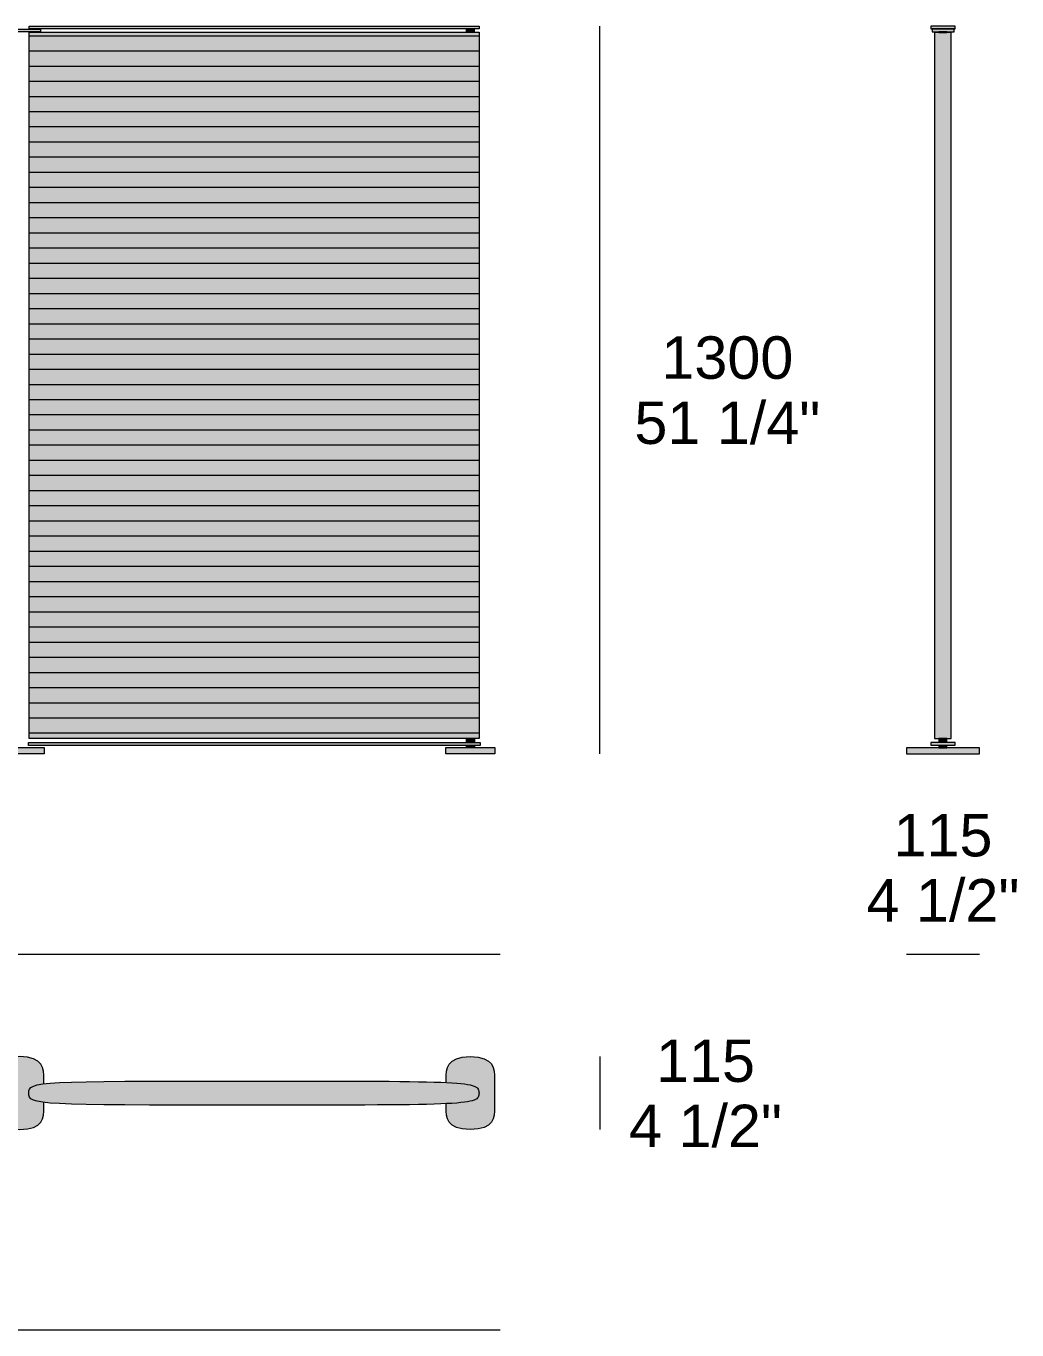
# Model space of a CAD drawing. Header units: millimetres. Extents: x -23380 to 52531, y -5628 to 1041.
# Drawn here: x -16427 to -14793, y -1709 to 441 of the extents above; entities that cross this region are included whole.
import ezdxf

# ---------------------------------------------------------------- set-up
doc = ezdxf.new("R2010")
doc.units = ezdxf.units.MM
for name, color, linetype, lineweight in [('dimensions', 7, 'Continuous', 5), ('drawing', 7, 'Continuous', 5), ('hatch', 9, 'Continuous', 5), ('ropes', 7, 'Continuous', 0)]:
    doc.layers.add(name, color=color, linetype=linetype, lineweight=lineweight)
doc.styles.add('Poliform mm', font='arial.ttf')
doc.styles.add('Poliform pollici', font='arial.ttf')

msp = doc.modelspace()

# ---------------------------------------------------------------- hatches: boundary and pattern name
at = {"layer": 'hatch'}
for points in [[(-16431.3, 431.6), (-16444.1, 431.6), (-16472.3, 431.6), (-16472.3, 435.7), (-16403.5, 435.7), (-16403.5, 431.6)], [(-15680.5, 436.6), (-16422.6, 436.6), (-16422.6, 440.9), (-15680.5, 440.9)], [(-15680.5, -734.1), (-16422.6, -734.1), (-16422.6, 430.7), (-15680.5, 430.7)], [(-15688.1, 430.7), (-15700.9, 430.7), (-15700.9, 436.6), (-15688.1, 436.6)], [(-14935.7, 436.4), (-14935.7, 440.9), (-14895.1, 440.9), (-14895.1, 436.4)], [(-14896.9, 436.4), (-14896.9, 431.6), (-14933.2, 431.6), (-14933.2, 436.4)], [(-14908.9, -734.2), (-14922.1, -734.2), (-14929.3, -734.2), (-14929.3, 430.4), (-14922.1, 430.4), (-14909, 430.4), (-14901.7, 430.4), (-14901.7, -734.2)], [(-14909, 431.6), (-14909, 430.4), (-14922.1, 430.4), (-14922.1, 431.6)], [(-16397.7, -759.1), (-16478.4, -759.1), (-16478.4, -749.1), (-16397.7, -749.1)], [(-15678.8, -745.8), (-16423.6, -745.8), (-16423.6, -740.7), (-15678.8, -740.7)], [(-15700.9, -749.1), (-15688.1, -749.1), (-15654.5, -749.1), (-15654.5, -759.1), (-15735.2, -759.1), (-15735.2, -749.1)], [(-15700.9, -740.7), (-15700.9, -734.1), (-15688.1, -734.1), (-15688.1, -740.7)], [(-15688.1, -745.8), (-15688.1, -749.1), (-15700.9, -749.1), (-15700.9, -745.8)], [(-14975.4, -759.1), (-14975.4, -749.2), (-14855.4, -749.2), (-14855.4, -759.1)], [(-14935.4, -745.2), (-14935.4, -740.9), (-14895.5, -740.9), (-14895.5, -745.2)], [(-14908.9, -740.9), (-14922.1, -740.9), (-14922.1, -734.2), (-14908.9, -734.2)], [(-14922.1, -745.2), (-14908.9, -745.2), (-14908.9, -749.2), (-14922.1, -749.2)], [(-16398.3, -1334.1), (-16398.3, -1345.7), (-16398.4, -1348.9), (-16398.4, -1350.5), (-16398.5, -1352), (-16398.7, -1353.6), (-16398.8, -1354.4), (-16398.9, -1355.2), (-16399, -1356), (-16399.2, -1356.8), (-16399.3, -1357.5), (-16399.5, -1358.3), (-16399.7, -1359.1), (-16399.9, -1359.8), (-16400.1, -1360.6), (-16400.4, -1361.3), (-16400.6, -1362), (-16400.9, -1362.8), (-16401.3, -1363.5), (-16401.6, -1364.2), (-16401.8, -1364.5), (-16402, -1364.9), (-16402.2, -1365.2), (-16402.4, -1365.6), (-16402.6, -1365.9), (-16402.8, -1366.2), (-16403, -1366.6), (-16403.2, -1366.9), (-16403.5, -1367.2), (-16403.7, -1367.5), (-16404, -1367.9), (-16404.2, -1368.2), (-16404.5, -1368.5), (-16404.8, -1368.8), (-16405.1, -1369.1), (-16405.4, -1369.4), (-16405.7, -1369.7), (-16406, -1370), (-16406.3, -1370.3), (-16406.6, -1370.6), (-16406.9, -1370.9), (-16407.3, -1371.2), (-16407.6, -1371.4), (-16408, -1371.7), (-16408.4, -1372), (-16408.7, -1372.2), (-16409.1, -1372.5), (-16409.5, -1372.8), (-16409.9, -1373), (-16410.3, -1373.3), (-16410.8, -1373.5), (-16411.2, -1373.7), (-16412.1, -1374.2), (-16413, -1374.6), (-16414, -1375.1), (-16415.1, -1375.5), (-16416.1, -1375.9), (-16417.2, -1376.2), (-16418.4, -1376.6), (-16419.6, -1376.9), (-16420.9, -1377.2), (-16422.2, -1377.5), (-16423.5, -1377.7), (-16424.9, -1377.9), (-16426.4, -1378.1), (-16427.9, -1378.3), (-16429.4, -1378.5), (-16431.1, -1378.6), (-16432.7, -1378.7), (-16434.4, -1378.7), (-16438.1, -1378.8), (-16441.7, -1378.7), (-16443.4, -1378.7), (-16445.1, -1378.6), (-16446.7, -1378.5), (-16448.2, -1378.3), (-16449.7, -1378.1), (-16451.2, -1377.9), (-16452.6, -1377.7), (-16453.9, -1377.5), (-16455.2, -1377.2), (-16456.5, -1376.9), (-16457.7, -1376.6), (-16458.9, -1376.2), (-16460, -1375.9), (-16461.1, -1375.5), (-16462.1, -1375.1), (-16463.1, -1374.6), (-16464, -1374.2), (-16464.9, -1373.7), (-16465.3, -1373.5), (-16465.8, -1373.3), (-16466.2, -1373), (-16466.6, -1372.8), (-16467, -1372.5), (-16467.4, -1372.2), (-16467.8, -1372), (-16468.1, -1371.7), (-16468.5, -1371.4), (-16468.8, -1371.2), (-16469.2, -1370.9), (-16469.5, -1370.6), (-16469.8, -1370.3), (-16470.2, -1370), (-16470.5, -1369.7), (-16470.8, -1369.4), (-16471.1, -1369.1), (-16471.3, -1368.8), (-16471.6, -1368.5), (-16471.9, -1368.2), (-16472.1, -1367.9), (-16472.4, -1367.5), (-16472.6, -1367.2), (-16472.9, -1366.9), (-16473.1, -1366.6), (-16473.3, -1366.2), (-16473.5, -1365.9), (-16473.7, -1365.6), (-16473.9, -1365.2), (-16474.1, -1364.9), (-16474.3, -1364.5), (-16474.5, -1364.2), (-16474.9, -1363.5), (-16475.2, -1362.8), (-16475.5, -1362), (-16475.7, -1361.3), (-16476, -1360.6), (-16476.2, -1359.8), (-16476.4, -1359.1), (-16476.6, -1358.3), (-16476.8, -1357.5), (-16477, -1356.8), (-16477.1, -1356), (-16477.2, -1355.2), (-16477.3, -1354.4), (-16477.4, -1353.6), (-16477.6, -1352), (-16477.7, -1350.5), (-16477.8, -1348.9), (-16477.8, -1345.7), (-16477.8, -1334.1), (-16473.9, -1333.6), (-16470.3, -1333), (-16468.7, -1332.6), (-16467.2, -1332.3), (-16465.8, -1332), (-16464.5, -1331.6), (-16463.3, -1331.2), (-16462.1, -1330.9), (-16461.6, -1330.7), (-16461.1, -1330.5), (-16460.6, -1330.3), (-16460.1, -1330), (-16459.7, -1329.8), (-16459.2, -1329.6), (-16458.8, -1329.4), (-16458.4, -1329.2), (-16458, -1329), (-16457.7, -1328.7), (-16457.3, -1328.5), (-16457, -1328.3), (-16456.7, -1328), (-16456.4, -1327.8), (-16456.3, -1327.7), (-16456.1, -1327.6), (-16456, -1327.4), (-16455.9, -1327.3), (-16455.8, -1327.2), (-16455.6, -1327.1), (-16455.5, -1326.9), (-16455.4, -1326.8), (-16455.3, -1326.7), (-16455.2, -1326.6), (-16455.1, -1326.4), (-16455, -1326.3), (-16454.9, -1326.2), (-16454.8, -1326), (-16454.7, -1325.9), (-16454.6, -1325.8), (-16454.5, -1325.6), (-16454.4, -1325.5), (-16454.4, -1325.4), (-16454.3, -1325.2), (-16454.2, -1325.1), (-16454.1, -1324.9), (-16454.1, -1324.8), (-16454, -1324.6), (-16454, -1324.5), (-16453.9, -1324.4), (-16453.8, -1324.1), (-16453.7, -1323.8), (-16453.6, -1323.5), (-16453.5, -1323.2), (-16453.4, -1322.9), (-16453.4, -1322.6), (-16453.3, -1322.2), (-16453.3, -1321.9), (-16453.2, -1321.6), (-16453.2, -1321.3), (-16453.2, -1320.9), (-16453.1, -1320.3), (-16453.1, -1319.6), (-16453.1, -1318.9), (-16453.1, -1318.1), (-16453.1, -1317.5), (-16453.2, -1316.8), (-16453.2, -1316.4), (-16453.2, -1316.1), (-16453.3, -1315.8), (-16453.3, -1315.5), (-16453.4, -1315.2), (-16453.4, -1314.8), (-16453.5, -1314.5), (-16453.6, -1314.2), (-16453.7, -1313.9), (-16453.8, -1313.6), (-16453.9, -1313.3), (-16454, -1313.2), (-16454, -1313.1), (-16454.1, -1312.9), (-16454.1, -1312.8), (-16454.2, -1312.6), (-16454.3, -1312.5), (-16454.4, -1312.4), (-16454.4, -1312.2), (-16454.5, -1312.1), (-16454.6, -1311.9), (-16454.7, -1311.8), (-16454.8, -1311.7), (-16454.9, -1311.5), (-16455, -1311.4), (-16455.1, -1311.3), (-16455.2, -1311.2), (-16455.3, -1311), (-16455.4, -1310.9), (-16455.5, -1310.8), (-16455.6, -1310.6), (-16455.8, -1310.5), (-16455.9, -1310.4), (-16456, -1310.3), (-16456.1, -1310.1), (-16456.3, -1310), (-16456.4, -1309.9), (-16456.7, -1309.7), (-16457, -1309.4), (-16457.3, -1309.2), (-16457.7, -1309), (-16458, -1308.7), (-16458.4, -1308.5), (-16458.8, -1308.3), (-16459.2, -1308.1), (-16459.7, -1307.9), (-16460.1, -1307.7), (-16460.6, -1307.5), (-16461.1, -1307.3), (-16461.6, -1307.1), (-16462.1, -1306.9), (-16463.3, -1306.5), (-16464.5, -1306.1), (-16465.8, -1305.8), (-16467.2, -1305.4), (-16468.7, -1305.1), (-16470.3, -1304.8), (-16473.9, -1304.1), (-16477.8, -1303.6), (-16477.8, -1295.6), (-16477.8, -1292.4), (-16477.8, -1289.2), (-16477.7, -1287.6), (-16477.6, -1285.9), (-16477.4, -1284.3), (-16477.2, -1282.7), (-16477.1, -1282), (-16477, -1281.2), (-16476.8, -1280.4), (-16476.6, -1279.6), (-16476.4, -1278.8), (-16476.2, -1278.1), (-16476, -1277.3), (-16475.7, -1276.6), (-16475.5, -1275.8), (-16475.2, -1275.1), (-16474.9, -1274.4), (-16474.5, -1273.6), (-16474.3, -1273.3), (-16474.1, -1272.9), (-16473.9, -1272.6), (-16473.7, -1272.2), (-16473.5, -1271.9), (-16473.3, -1271.6), (-16473.1, -1271.2), (-16472.9, -1270.9), (-16472.6, -1270.6), (-16472.4, -1270.2), (-16472.1, -1269.9), (-16471.9, -1269.6), (-16471.6, -1269.3), (-16471.3, -1269), (-16471.1, -1268.6), (-16470.8, -1268.3), (-16470.5, -1268), (-16470.2, -1267.7), (-16469.8, -1267.4), (-16469.5, -1267.1), (-16469.2, -1266.9), (-16468.8, -1266.6), (-16468.5, -1266.3), (-16468.1, -1266), (-16467.8, -1265.7), (-16467.4, -1265.5), (-16467, -1265.2), (-16466.6, -1264.9), (-16466.2, -1264.7), (-16465.8, -1264.4), (-16465.3, -1264.2), (-16464.9, -1264), (-16464.5, -1263.7), (-16464, -1263.5), (-16463.1, -1263), (-16462.1, -1262.6), (-16461.1, -1262.2), (-16460, -1261.8), (-16458.9, -1261.4), (-16457.7, -1261.1), (-16456.5, -1260.8), (-16455.2, -1260.5), (-16453.9, -1260.2), (-16452.6, -1259.9), (-16451.2, -1259.7), (-16449.7, -1259.5), (-16448.2, -1259.3), (-16446.7, -1259.2), (-16445.1, -1259), (-16443.4, -1258.9), (-16441.7, -1258.9), (-16438.1, -1258.8), (-16434.4, -1258.9), (-16432.7, -1258.9), (-16431.1, -1259), (-16429.4, -1259.2), (-16427.9, -1259.3), (-16426.4, -1259.5), (-16424.9, -1259.7), (-16423.5, -1259.9), (-16422.2, -1260.2), (-16420.9, -1260.5), (-16419.6, -1260.8), (-16418.4, -1261.1), (-16417.2, -1261.4), (-16416.1, -1261.8), (-16415.1, -1262.2), (-16414, -1262.6), (-16413, -1263), (-16412.1, -1263.5), (-16411.6, -1263.7), (-16411.2, -1264), (-16410.8, -1264.2), (-16410.3, -1264.4), (-16409.9, -1264.7), (-16409.5, -1264.9), (-16409.1, -1265.2), (-16408.7, -1265.5), (-16408.4, -1265.7), (-16408, -1266), (-16407.6, -1266.3), (-16407.3, -1266.6), (-16406.9, -1266.9), (-16406.6, -1267.1), (-16406.3, -1267.4), (-16406, -1267.7), (-16405.7, -1268), (-16405.4, -1268.3), (-16405.1, -1268.6), (-16404.8, -1269), (-16404.5, -1269.3), (-16404.2, -1269.6), (-16404, -1269.9), (-16403.7, -1270.2), (-16403.5, -1270.6), (-16403.2, -1270.9), (-16403, -1271.2), (-16402.8, -1271.6), (-16402.6, -1271.9), (-16402.4, -1272.2), (-16402.2, -1272.6), (-16402, -1272.9), (-16401.8, -1273.3), (-16401.6, -1273.6), (-16401.3, -1274.4), (-16400.9, -1275.1), (-16400.6, -1275.8), (-16400.4, -1276.6), (-16400.1, -1277.3), (-16399.9, -1278.1), (-16399.7, -1278.8), (-16399.5, -1279.6), (-16399.3, -1280.4), (-16399.2, -1281.2), (-16399, -1282), (-16398.9, -1282.7), (-16398.7, -1284.3), (-16398.5, -1285.9), (-16398.4, -1287.6), (-16398.4, -1289.2), (-16398.3, -1292.4), (-16398.3, -1303.6), (-16402.3, -1304.1), (-16405.8, -1304.8), (-16407.4, -1305.1), (-16408.9, -1305.4), (-16410.3, -1305.8), (-16411.6, -1306.1), (-16412.9, -1306.5), (-16414, -1306.9), (-16414.5, -1307.1), (-16415, -1307.3), (-16415.5, -1307.5), (-16416, -1307.7), (-16416.5, -1307.9), (-16416.9, -1308.1), (-16417.3, -1308.3), (-16417.7, -1308.5), (-16418.1, -1308.7), (-16418.4, -1309), (-16418.8, -1309.2), (-16419.1, -1309.4), (-16419.4, -1309.7), (-16419.7, -1309.9), (-16419.8, -1310), (-16420, -1310.1), (-16420.1, -1310.3), (-16420.2, -1310.4), (-16420.4, -1310.5), (-16420.5, -1310.6), (-16420.6, -1310.8), (-16420.7, -1310.9), (-16420.8, -1311), (-16420.9, -1311.2), (-16421, -1311.3), (-16421.1, -1311.4), (-16421.2, -1311.5), (-16421.3, -1311.7), (-16421.4, -1311.8), (-16421.5, -1311.9), (-16421.6, -1312.1), (-16421.7, -1312.2), (-16421.7, -1312.4), (-16421.8, -1312.5), (-16421.9, -1312.6), (-16422, -1312.8), (-16422, -1312.9), (-16422.1, -1313.1), (-16422.2, -1313.2), (-16422.2, -1313.3), (-16422.3, -1313.6), (-16422.4, -1313.9), (-16422.5, -1314.2), (-16422.6, -1314.5), (-16422.7, -1314.8), (-16422.7, -1315.2), (-16422.8, -1315.5), (-16422.8, -1315.8), (-16422.9, -1316.1), (-16422.9, -1316.4), (-16423, -1316.8), (-16423, -1317.5), (-16423, -1318.1), (-16423, -1318.9), (-16423, -1319.6), (-16423, -1320.3), (-16423, -1320.9), (-16422.9, -1321.3), (-16422.9, -1321.6), (-16422.8, -1321.9), (-16422.8, -1322.2), (-16422.7, -1322.6), (-16422.7, -1322.9), (-16422.6, -1323.2), (-16422.5, -1323.5), (-16422.4, -1323.8), (-16422.3, -1324.1), (-16422.2, -1324.4), (-16422.2, -1324.5), (-16422.1, -1324.6), (-16422, -1324.8), (-16422, -1324.9), (-16421.9, -1325.1), (-16421.8, -1325.2), (-16421.7, -1325.4), (-16421.7, -1325.5), (-16421.6, -1325.6), (-16421.5, -1325.8), (-16421.4, -1325.9), (-16421.3, -1326), (-16421.2, -1326.2), (-16421.1, -1326.3), (-16421, -1326.4), (-16420.9, -1326.6), (-16420.8, -1326.7), (-16420.7, -1326.8), (-16420.6, -1326.9), (-16420.5, -1327.1), (-16420.4, -1327.2), (-16420.2, -1327.3), (-16420.1, -1327.4), (-16420, -1327.6), (-16419.8, -1327.7), (-16419.7, -1327.8), (-16419.4, -1328), (-16419.1, -1328.3), (-16418.8, -1328.5), (-16418.4, -1328.7), (-16418.1, -1329), (-16417.7, -1329.2), (-16417.3, -1329.4), (-16416.9, -1329.6), (-16416.5, -1329.8), (-16416, -1330), (-16415.5, -1330.3), (-16415, -1330.5), (-16414.5, -1330.7), (-16414, -1330.9), (-16412.9, -1331.2), (-16411.6, -1331.6), (-16410.3, -1332), (-16408.9, -1332.3), (-16407.4, -1332.6), (-16405.8, -1333), (-16402.3, -1333.6)], [(-15734.7, -1301.4), (-15734.6, -1292.4), (-15734.6, -1289.2), (-15734.5, -1287.6), (-15734.4, -1285.9), (-15734.2, -1284.3), (-15734, -1282.7), (-15733.9, -1282), (-15733.8, -1281.2), (-15733.6, -1280.4), (-15733.4, -1279.6), (-15733.2, -1278.8), (-15733, -1278.1), (-15732.8, -1277.3), (-15732.6, -1276.6), (-15732.3, -1275.8), (-15732, -1275.1), (-15731.7, -1274.4), (-15731.3, -1273.6), (-15731.1, -1273.3), (-15731, -1272.9), (-15730.8, -1272.6), (-15730.6, -1272.2), (-15730.3, -1271.9), (-15730.1, -1271.6), (-15729.9, -1271.2), (-15729.7, -1270.9), (-15729.4, -1270.6), (-15729.2, -1270.2), (-15728.9, -1269.9), (-15728.7, -1269.6), (-15728.4, -1269.3), (-15728.1, -1269), (-15727.9, -1268.6), (-15727.6, -1268.3), (-15727.3, -1268), (-15727, -1267.7), (-15726.7, -1267.4), (-15726.3, -1267.1), (-15726, -1266.9), (-15725.7, -1266.6), (-15725.3, -1266.3), (-15724.9, -1266), (-15724.6, -1265.7), (-15724.2, -1265.5), (-15723.8, -1265.2), (-15723.4, -1264.9), (-15723, -1264.7), (-15722.6, -1264.4), (-15722.2, -1264.2), (-15721.7, -1264), (-15721.3, -1263.7), (-15720.8, -1263.5), (-15719.9, -1263), (-15718.9, -1262.6), (-15717.9, -1262.2), (-15716.8, -1261.8), (-15715.7, -1261.4), (-15714.5, -1261.1), (-15713.3, -1260.8), (-15712.1, -1260.5), (-15710.8, -1260.2), (-15709.4, -1259.9), (-15708, -1259.7), (-15706.5, -1259.5), (-15705, -1259.3), (-15703.5, -1259.2), (-15701.9, -1259), (-15700.2, -1258.9), (-15698.5, -1258.9), (-15694.9, -1258.8), (-15691.3, -1258.9), (-15689.5, -1258.9), (-15687.9, -1259), (-15686.3, -1259.2), (-15684.7, -1259.3), (-15683.2, -1259.5), (-15681.7, -1259.7), (-15680.3, -1259.9), (-15679, -1260.2), (-15677.7, -1260.5), (-15676.4, -1260.8), (-15675.2, -1261.1), (-15674.1, -1261.4), (-15672.9, -1261.8), (-15671.9, -1262.2), (-15670.8, -1262.6), (-15669.9, -1263), (-15668.9, -1263.5), (-15668.5, -1263.7), (-15668, -1264), (-15667.6, -1264.2), (-15667.2, -1264.4), (-15666.7, -1264.7), (-15666.3, -1264.9), (-15665.9, -1265.2), (-15665.5, -1265.5), (-15665.2, -1265.7), (-15664.8, -1266), (-15664.4, -1266.3), (-15664.1, -1266.6), (-15663.7, -1266.9), (-15663.4, -1267.1), (-15663.1, -1267.4), (-15662.8, -1267.7), (-15662.5, -1268), (-15662.2, -1268.3), (-15661.9, -1268.6), (-15661.6, -1269), (-15661.3, -1269.3), (-15661.1, -1269.6), (-15660.8, -1269.9), (-15660.5, -1270.2), (-15660.3, -1270.6), (-15660.1, -1270.9), (-15659.8, -1271.2), (-15659.6, -1271.6), (-15659.4, -1271.9), (-15659.2, -1272.2), (-15659, -1272.6), (-15658.8, -1272.9), (-15658.6, -1273.3), (-15658.4, -1273.6), (-15658.1, -1274.4), (-15657.8, -1275.1), (-15657.5, -1275.8), (-15657.2, -1276.6), (-15656.9, -1277.3), (-15656.7, -1278.1), (-15656.5, -1278.8), (-15656.3, -1279.6), (-15656.1, -1280.4), (-15656, -1281.2), (-15655.8, -1282), (-15655.7, -1282.7), (-15655.5, -1284.3), (-15655.4, -1285.9), (-15655.2, -1287.6), (-15655.2, -1289.2), (-15655.1, -1292.4), (-15655.1, -1345.7), (-15655.2, -1348.9), (-15655.2, -1350.5), (-15655.4, -1352), (-15655.5, -1353.6), (-15655.6, -1354.4), (-15655.7, -1355.2), (-15655.8, -1356), (-15656, -1356.8), (-15656.1, -1357.5), (-15656.3, -1358.3), (-15656.5, -1359.1), (-15656.7, -1359.8), (-15656.9, -1360.6), (-15657.2, -1361.3), (-15657.5, -1362), (-15657.8, -1362.8), (-15658.1, -1363.5), (-15658.4, -1364.2), (-15658.6, -1364.5), (-15658.8, -1364.9), (-15659, -1365.2), (-15659.2, -1365.6), (-15659.4, -1365.9), (-15659.6, -1366.2), (-15659.8, -1366.6), (-15660.1, -1366.9), (-15660.3, -1367.2), (-15660.5, -1367.5), (-15660.8, -1367.9), (-15661.1, -1368.2), (-15661.3, -1368.5), (-15661.6, -1368.8), (-15661.9, -1369.1), (-15662.2, -1369.4), (-15662.5, -1369.7), (-15662.8, -1370), (-15663.1, -1370.3), (-15663.4, -1370.6), (-15663.7, -1370.9), (-15664.1, -1371.2), (-15664.4, -1371.4), (-15664.8, -1371.7), (-15665.2, -1372), (-15665.5, -1372.2), (-15665.9, -1372.5), (-15666.3, -1372.8), (-15666.7, -1373), (-15667.2, -1373.3), (-15667.6, -1373.5), (-15668, -1373.7), (-15668.9, -1374.2), (-15669.9, -1374.6), (-15670.8, -1375.1), (-15671.9, -1375.5), (-15672.9, -1375.9), (-15674.1, -1376.2), (-15675.2, -1376.6), (-15676.4, -1376.9), (-15677.7, -1377.2), (-15679, -1377.5), (-15680.3, -1377.7), (-15681.7, -1377.9), (-15683.2, -1378.1), (-15684.7, -1378.3), (-15686.3, -1378.5), (-15687.9, -1378.6), (-15689.5, -1378.7), (-15691.3, -1378.7), (-15694.9, -1378.8), (-15698.5, -1378.7), (-15700.2, -1378.7), (-15701.9, -1378.6), (-15703.5, -1378.5), (-15705, -1378.3), (-15706.5, -1378.1), (-15708, -1377.9), (-15709.4, -1377.7), (-15710.8, -1377.5), (-15712.1, -1377.2), (-15713.3, -1376.9), (-15714.5, -1376.6), (-15715.7, -1376.2), (-15716.8, -1375.9), (-15717.9, -1375.5), (-15718.9, -1375.1), (-15719.9, -1374.6), (-15720.8, -1374.2), (-15721.7, -1373.7), (-15722.2, -1373.5), (-15722.6, -1373.3), (-15723, -1373), (-15723.4, -1372.8), (-15723.8, -1372.5), (-15724.2, -1372.2), (-15724.6, -1372), (-15724.9, -1371.7), (-15725.3, -1371.4), (-15725.7, -1371.2), (-15726, -1370.9), (-15726.3, -1370.6), (-15726.7, -1370.3), (-15727, -1370), (-15727.3, -1369.7), (-15727.6, -1369.4), (-15727.9, -1369.1), (-15728.1, -1368.8), (-15728.4, -1368.5), (-15728.7, -1368.2), (-15728.9, -1367.9), (-15729.2, -1367.5), (-15729.4, -1367.2), (-15729.7, -1366.9), (-15729.9, -1366.6), (-15730.1, -1366.2), (-15730.3, -1365.9), (-15730.6, -1365.6), (-15730.8, -1365.2), (-15731, -1364.9), (-15731.1, -1364.5), (-15731.3, -1364.2), (-15731.7, -1363.5), (-15732, -1362.8), (-15732.3, -1362), (-15732.6, -1361.3), (-15732.8, -1360.6), (-15733, -1359.8), (-15733.2, -1359.1), (-15733.4, -1358.3), (-15733.6, -1357.5), (-15733.8, -1356.8), (-15733.9, -1356), (-15734, -1355.2), (-15734.1, -1354.4), (-15734.2, -1353.6), (-15734.4, -1352), (-15734.5, -1350.5), (-15734.6, -1348.9), (-15734.6, -1345.7), (-15734.7, -1336.3), (-15717.9, -1335.3), (-15711, -1334.6), (-15704.9, -1333.9), (-15702.3, -1333.6), (-15699.8, -1333.2), (-15697.5, -1332.8), (-15695.4, -1332.3), (-15693.5, -1331.9), (-15692.6, -1331.6), (-15691.7, -1331.4), (-15690.9, -1331.2), (-15690.1, -1330.9), (-15689.4, -1330.7), (-15688.7, -1330.4), (-15688, -1330.1), (-15687.4, -1329.9), (-15686.8, -1329.6), (-15686.2, -1329.3), (-15685.7, -1329), (-15685.5, -1328.9), (-15685.2, -1328.7), (-15685, -1328.6), (-15684.8, -1328.4), (-15684.6, -1328.3), (-15684.3, -1328.1), (-15684.1, -1328), (-15683.9, -1327.8), (-15683.8, -1327.6), (-15683.6, -1327.5), (-15683.4, -1327.3), (-15683.2, -1327.2), (-15683.1, -1327), (-15682.9, -1326.8), (-15682.8, -1326.7), (-15682.6, -1326.5), (-15682.5, -1326.3), (-15682.3, -1326.2), (-15682.2, -1326), (-15682.1, -1325.8), (-15682, -1325.6), (-15681.9, -1325.5), (-15681.8, -1325.3), (-15681.7, -1325.1), (-15681.6, -1324.9), (-15681.5, -1324.7), (-15681.4, -1324.5), (-15681.3, -1324.3), (-15681.2, -1324.2), (-15681.2, -1324), (-15681.1, -1323.8), (-15681, -1323.6), (-15681, -1323.4), (-15680.9, -1323.2), (-15680.9, -1323), (-15680.8, -1322.8), (-15680.8, -1322.6), (-15680.7, -1322.4), (-15680.7, -1322), (-15680.6, -1321.5), (-15680.6, -1321.1), (-15680.5, -1320.7), (-15680.5, -1320.2), (-15680.5, -1319.8), (-15680.5, -1318.9), (-15680.5, -1317.9), (-15680.5, -1317.5), (-15680.5, -1317), (-15680.6, -1316.6), (-15680.6, -1316.2), (-15680.7, -1315.8), (-15680.7, -1315.3), (-15680.8, -1315.1), (-15680.8, -1314.9), (-15680.9, -1314.7), (-15680.9, -1314.5), (-15681, -1314.3), (-15681, -1314.1), (-15681.1, -1313.9), (-15681.2, -1313.7), (-15681.2, -1313.6), (-15681.3, -1313.4), (-15681.4, -1313.2), (-15681.5, -1313), (-15681.6, -1312.8), (-15681.7, -1312.6), (-15681.8, -1312.4), (-15681.9, -1312.3), (-15682, -1312.1), (-15682.1, -1311.9), (-15682.2, -1311.7), (-15682.3, -1311.6), (-15682.5, -1311.4), (-15682.6, -1311.2), (-15682.8, -1311), (-15682.9, -1310.9), (-15683.1, -1310.7), (-15683.2, -1310.5), (-15683.4, -1310.4), (-15683.6, -1310.2), (-15683.8, -1310.1), (-15683.9, -1309.9), (-15684.1, -1309.7), (-15684.3, -1309.6), (-15684.6, -1309.4), (-15684.8, -1309.3), (-15685, -1309.1), (-15685.2, -1309), (-15685.5, -1308.8), (-15685.7, -1308.7), (-15686.2, -1308.4), (-15686.8, -1308.1), (-15687.4, -1307.8), (-15688, -1307.6), (-15688.7, -1307.3), (-15689.4, -1307), (-15690.1, -1306.8), (-15690.9, -1306.5), (-15691.7, -1306.3), (-15692.6, -1306.1), (-15693.5, -1305.8), (-15695.4, -1305.4), (-15697.5, -1304.9), (-15699.8, -1304.5), (-15702.3, -1304.1), (-15704.9, -1303.8), (-15711, -1303.1), (-15717.9, -1302.5)], [(-15680.5, -1318.9), (-15680.5, -1319.8), (-15680.5, -1320.2), (-15680.5, -1320.7), (-15680.6, -1321.1), (-15680.6, -1321.5), (-15680.7, -1322), (-15680.7, -1322.4), (-15680.8, -1322.6), (-15680.8, -1322.8), (-15680.9, -1323), (-15680.9, -1323.2), (-15681, -1323.4), (-15681, -1323.6), (-15681.1, -1323.8), (-15681.2, -1324), (-15681.2, -1324.2), (-15681.3, -1324.3), (-15681.4, -1324.5), (-15681.5, -1324.7), (-15681.6, -1324.9), (-15681.7, -1325.1), (-15681.8, -1325.3), (-15681.9, -1325.5), (-15682, -1325.6), (-15682.1, -1325.8), (-15682.2, -1326), (-15682.3, -1326.2), (-15682.5, -1326.3), (-15682.6, -1326.5), (-15682.8, -1326.7), (-15682.9, -1326.8), (-15683.1, -1327), (-15683.2, -1327.2), (-15683.4, -1327.3), (-15683.6, -1327.5), (-15683.8, -1327.6), (-15683.9, -1327.8), (-15684.1, -1328), (-15684.3, -1328.1), (-15684.6, -1328.3), (-15684.8, -1328.4), (-15685, -1328.6), (-15685.2, -1328.7), (-15685.5, -1328.9), (-15685.7, -1329), (-15686.2, -1329.3), (-15686.8, -1329.6), (-15687.4, -1329.9), (-15688, -1330.1), (-15688.7, -1330.4), (-15689.4, -1330.7), (-15690.1, -1330.9), (-15690.9, -1331.2), (-15691.7, -1331.4), (-15692.6, -1331.6), (-15693.5, -1331.9), (-15695.4, -1332.3), (-15697.5, -1332.8), (-15699.8, -1333.2), (-15702.3, -1333.6), (-15704.9, -1333.9), (-15711, -1334.6), (-15717.9, -1335.3), (-15734.7, -1336.3), (-15781.2, -1337.7), (-16296.6, -1338.2), (-16360.5, -1336.8), (-16382.2, -1335.7), (-16390.9, -1334.9), (-16398.3, -1334.1), (-16402.3, -1333.6), (-16405.8, -1333), (-16407.4, -1332.6), (-16408.9, -1332.3), (-16410.3, -1332), (-16411.6, -1331.6), (-16412.9, -1331.2), (-16414, -1330.9), (-16414.5, -1330.7), (-16415, -1330.5), (-16415.5, -1330.3), (-16416, -1330), (-16416.5, -1329.8), (-16416.9, -1329.6), (-16417.3, -1329.4), (-16417.7, -1329.2), (-16418.1, -1329), (-16418.4, -1328.7), (-16418.8, -1328.5), (-16419.1, -1328.3), (-16419.4, -1328), (-16419.7, -1327.8), (-16419.8, -1327.7), (-16420, -1327.6), (-16420.1, -1327.4), (-16420.2, -1327.3), (-16420.4, -1327.2), (-16420.5, -1327.1), (-16420.6, -1326.9), (-16420.7, -1326.8), (-16420.8, -1326.7), (-16420.9, -1326.6), (-16421, -1326.4), (-16421.1, -1326.3), (-16421.2, -1326.2), (-16421.3, -1326), (-16421.4, -1325.9), (-16421.5, -1325.8), (-16421.6, -1325.6), (-16421.7, -1325.5), (-16421.7, -1325.4), (-16421.8, -1325.2), (-16421.9, -1325.1), (-16422, -1324.9), (-16422, -1324.8), (-16422.1, -1324.6), (-16422.2, -1324.5), (-16422.2, -1324.4), (-16422.3, -1324.1), (-16422.4, -1323.8), (-16422.5, -1323.5), (-16422.6, -1323.2), (-16422.7, -1322.9), (-16422.7, -1322.6), (-16422.8, -1322.2), (-16422.8, -1321.9), (-16422.9, -1321.6), (-16422.9, -1321.3), (-16423, -1320.9), (-16423, -1320.3), (-16423, -1319.6), (-16423, -1318.9), (-16423, -1318.1), (-16423, -1317.5), (-16423, -1316.8), (-16422.9, -1316.4), (-16422.9, -1316.1), (-16422.8, -1315.8), (-16422.8, -1315.5), (-16422.7, -1315.2), (-16422.7, -1314.8), (-16422.6, -1314.5), (-16422.5, -1314.2), (-16422.4, -1313.9), (-16422.3, -1313.6), (-16422.2, -1313.3), (-16422.2, -1313.2), (-16422.1, -1313.1), (-16422, -1312.9), (-16422, -1312.8), (-16421.9, -1312.6), (-16421.8, -1312.5), (-16421.7, -1312.4), (-16421.7, -1312.2), (-16421.6, -1312.1), (-16421.5, -1311.9), (-16421.4, -1311.8), (-16421.3, -1311.7), (-16421.2, -1311.5), (-16421.1, -1311.4), (-16421, -1311.3), (-16420.9, -1311.2), (-16420.8, -1311), (-16420.7, -1310.9), (-16420.6, -1310.8), (-16420.5, -1310.6), (-16420.4, -1310.5), (-16420.2, -1310.4), (-16420.1, -1310.3), (-16420, -1310.1), (-16419.8, -1310), (-16419.7, -1309.9), (-16419.4, -1309.7), (-16419.1, -1309.4), (-16418.8, -1309.2), (-16418.4, -1309), (-16418.1, -1308.7), (-16417.7, -1308.5), (-16417.3, -1308.3), (-16416.9, -1308.1), (-16416.5, -1307.9), (-16416, -1307.7), (-16415.5, -1307.5), (-16415, -1307.3), (-16414.5, -1307.1), (-16414, -1306.9), (-16412.9, -1306.5), (-16411.6, -1306.1), (-16410.3, -1305.8), (-16408.9, -1305.4), (-16407.4, -1305.1), (-16405.8, -1304.8), (-16402.3, -1304.1), (-16398.3, -1303.6), (-16390.9, -1302.8), (-16382.2, -1302.1), (-16360.5, -1300.9), (-16296.6, -1299.5), (-15781.2, -1300), (-15734.7, -1301.4), (-15717.9, -1302.5), (-15711, -1303.1), (-15704.9, -1303.8), (-15702.3, -1304.1), (-15699.8, -1304.5), (-15697.5, -1304.9), (-15695.4, -1305.4), (-15693.5, -1305.8), (-15692.6, -1306.1), (-15691.7, -1306.3), (-15690.9, -1306.5), (-15690.1, -1306.8), (-15689.4, -1307), (-15688.7, -1307.3), (-15688, -1307.6), (-15687.4, -1307.8), (-15686.8, -1308.1), (-15686.2, -1308.4), (-15685.7, -1308.7), (-15685.5, -1308.8), (-15685.2, -1309), (-15685, -1309.1), (-15684.8, -1309.3), (-15684.6, -1309.4), (-15684.3, -1309.6), (-15684.1, -1309.7), (-15683.9, -1309.9), (-15683.8, -1310.1), (-15683.6, -1310.2), (-15683.4, -1310.4), (-15683.2, -1310.5), (-15683.1, -1310.7), (-15682.9, -1310.9), (-15682.8, -1311), (-15682.6, -1311.2), (-15682.5, -1311.4), (-15682.3, -1311.6), (-15682.2, -1311.7), (-15682.1, -1311.9), (-15682, -1312.1), (-15681.9, -1312.3), (-15681.8, -1312.4), (-15681.7, -1312.6), (-15681.6, -1312.8), (-15681.5, -1313), (-15681.4, -1313.2), (-15681.3, -1313.4), (-15681.2, -1313.6), (-15681.2, -1313.7), (-15681.1, -1313.9), (-15681, -1314.1), (-15681, -1314.3), (-15680.9, -1314.5), (-15680.9, -1314.7), (-15680.8, -1314.9), (-15680.8, -1315.1), (-15680.7, -1315.3), (-15680.7, -1315.8), (-15680.6, -1316.2), (-15680.6, -1316.6), (-15680.5, -1317), (-15680.5, -1317.5), (-15680.5, -1317.9)]]:
    msp.add_hatch(color=256, dxfattribs=at).paths.add_polyline_path(points, flags=0)
at = {"layer": 'ropes', "lineweight": 0}
h = msp.add_hatch(dxfattribs=at)
h.set_pattern_fill('HATCH1', color=256, scale=200, style=0, pattern_type=2)
h.set_pattern_definition([(0, (0, 0), (0, 25), [])])
h.paths.add_polyline_path([(-15680.5, -734.1), (-16422.6, -734.1), (-16422.6, 430.7), (-15680.5, 430.7)], flags=0)

# ---------------------------------------------------------------- linework, layer by layer
at = {"layer": 'dimensions'}
for points in [[(-15481.4, -759.1), (-15481.4, 440.9)], [(-17973.4, -1089.8), (-15645.4, -1089.8)], [(-17973.4, -1089.8), (-15676.9, -1089.8)], [(-14975.4, -1089.8), (-14855.4, -1089.8)], [(-15481.4, -1258.8), (-15481.4, -1378.8)], [(-17973.4, -1709.5), (-15645.4, -1709.5)], [(-17973.4, -1709.5), (-15676.9, -1709.5)]]:
    msp.add_lwpolyline(points, dxfattribs=at)
at = {"layer": 'drawing'}
for points in [[(-16403.5, 431.6), (-16472.3, 431.6), (-16472.3, 435.7), (-16403.5, 435.7)], [(-15680.5, 436.6), (-16422.6, 436.6), (-16422.6, 440.9), (-15680.5, 440.9)], [(-15680.5, -734.1), (-16422.6, -734.1), (-16422.6, 430.7), (-15680.5, 430.7)], [(-14935.7, 436.4), (-14895.1, 436.4), (-14895.1, 440.9), (-14935.7, 440.9)], [(-14933.2, 431.6), (-14896.9, 431.6), (-14896.9, 436.4), (-14933.2, 436.4)], [(-14929.3, -734.2), (-14901.7, -734.2), (-14901.7, 430.4), (-14929.3, 430.4)], [(-14922.1, 430.4), (-14909, 430.4), (-14909, 431.6), (-14922.1, 431.6)], [(-16397.7, -759.1), (-16478.4, -759.1), (-16478.4, -749.1), (-16397.7, -749.1)], [(-15678.8, -745.8), (-16423.6, -745.8), (-16423.6, -740.7), (-15678.8, -740.7)], [(-15654.5, -759.1), (-15735.2, -759.1), (-15735.2, -749.1), (-15654.5, -749.1)], [(-14975.4, -759.1), (-14855.4, -759.1), (-14855.4, -749.2), (-14975.4, -749.2)], [(-14935.4, -745.2), (-14895.5, -745.2), (-14895.5, -740.9), (-14935.4, -740.9)]]:
    msp.add_lwpolyline(points, close=True, dxfattribs=at)
for points in [[(-15700.9, 430.7), (-15700.9, 436.6)], [(-15688.1, 430.7), (-15688.1, 436.6)], [(-15700.9, -740.7), (-15700.9, -734.1), (-15688.1, -734.1), (-15688.1, -740.7)], [(-15688.1, -745.8), (-15688.1, -749.1), (-15700.9, -749.1), (-15700.9, -745.8)], [(-14908.9, -740.9), (-14908.9, -734.2), (-14922.1, -734.2), (-14922.1, -740.9)], [(-14922.1, -745.2), (-14922.1, -749.2), (-14908.9, -749.2), (-14908.9, -745.2)]]:
    msp.add_lwpolyline(points, dxfattribs=at)
for points, knots in [([(-16398.3, -1303.6), (-16398.3, -1301), (-16398.3, -1282.1), (-16398.3, -1258.8), (-16438.1, -1258.8), (-16477.8, -1258.8), (-16477.8, -1282.1), (-16477.8, -1301), (-16477.8, -1303.6)], [-77.412422, -77.412422, -77.412422, -77.412422, -66.520524, 0, 0, 0, 66.520524, 77.412422, 77.412422, 77.412422, 77.412422]), ([(-15734.7, -1301.4), (-15734.7, -1299.5), (-15734.7, -1281.2), (-15734.7, -1258.8), (-15694.9, -1258.8), (-15655.1, -1258.8), (-15655.1, -1298.8), (-15655.1, -1339.5), (-15655.1, -1378.8), (-15694.9, -1378.8), (-15734.7, -1378.8), (-15734.7, -1356.6), (-15734.7, -1338.3), (-15734.7, -1336.3)], [-74.403911, -74.403911, -74.403911, -74.403911, -66.520524, 0, 0, 0, 66.520524, 133.041049, 199.561573, 199.561573, 199.561573, 266.082097, 274.568529, 274.568529, 274.568529, 274.568529]), ([(-15680.5, -1318.9), (-15680.5, -1299), (-15695.5, -1299), (-16062.6, -1299), (-16408, -1299), (-16423, -1299), (-16423, -1318.9), (-16423, -1338.8), (-16408, -1338.8), (-16062.6, -1338.8), (-15695.5, -1338.8), (-15680.5, -1338.8), (-15680.5, -1318.9)], [803.973004, 803.973004, 803.973004, 803.973004, 1205.959506, 1205.959506, 1205.959506, 1607.946008, 1607.946008, 1607.946008, 2009.93251, 2009.93251, 2009.93251, 2411.919012, 2411.919012, 2411.919012, 2411.919012]), ([(-16477.8, -1334.1), (-16477.8, -1336.9), (-16477.8, -1355.7), (-16477.8, -1378.8), (-16438.1, -1378.8), (-16398.3, -1378.8), (-16398.3, -1355.7), (-16398.3, -1336.9), (-16398.3, -1334.1)], [121.516662, 121.516662, 121.516662, 121.516662, 133.041049, 199.561573, 199.561573, 199.561573, 266.082097, 277.606484, 277.606484, 277.606484, 277.606484])]:
    msp.add_open_spline(points, degree=3, knots=knots, dxfattribs=at)

# ---------------------------------------------------------------- texts
at = {"layer": 'dimensions', "char_height": 70, "attachment_point": 5}
for s, insert, width, style in [('1300', (-15271, -106.3), 543.261, 'Poliform mm'), ('51 1/4"', (-15271, -213.8), 732.717, 'Poliform pollici'), ('115', (-14915.4, -894), 436.739, 'Poliform mm'), ('4 1/2"', (-14915.4, -1001.4), 630, 'Poliform pollici'), ('115', (-15307, -1266), 436.739, 'Poliform mm'), ('4 1/2"', (-15307, -1373.5), 630, 'Poliform pollici')]:
    msp.add_mtext(s, dxfattribs=dict(at, insert=insert, width=width, style=style))

doc.saveas('drawing.dxf')
